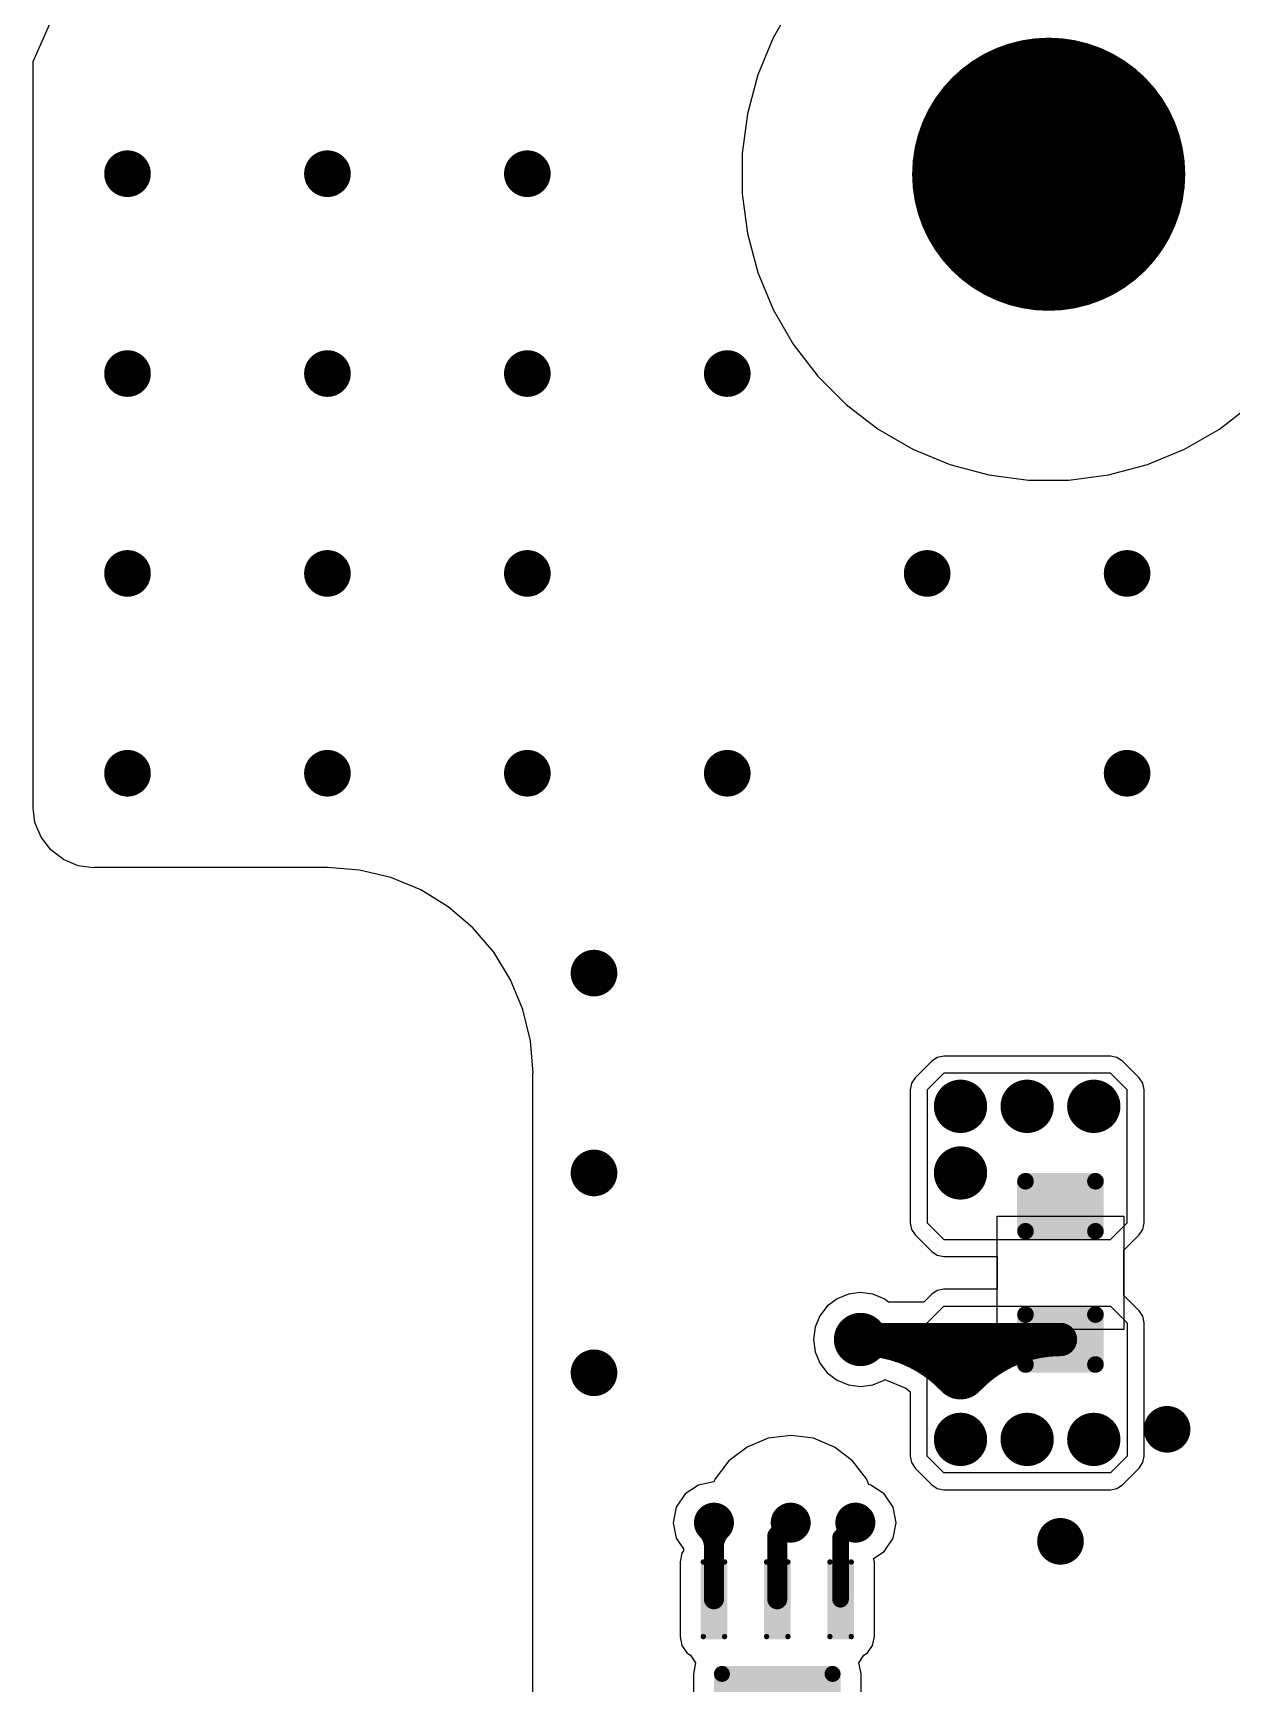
# Model space of a CAD drawing. Header units: millimetres. Extents: x 201 to 305, y 187 to 304.
# Drawn here: x 207.58 to 225.57, y 249.34 to 274.11 of the extents above; entities that cross this region are included whole.
import ezdxf

# ---------------------------------------------------------------- set-up
doc = ezdxf.new("R2010")
doc.units = ezdxf.units.MM
doc.layers.add('TopLayer', color=1, linetype='Continuous')

# ---------------------------------------------------------------- blocks, each defined once
blk = doc.blocks.new('L_2012_61')
at = {"layer": 'TopLayer'}
for p, q in [((-0.85, -0.95), (-0.85, 0.95)), ((-0.85, 0.95), (0.85, 0.95)), ((0.85, 0.95), (0.85, -0.95)), ((0.85, -0.95), (-0.85, -0.95))]:
    blk.add_line(p, q, dxfattribs=at)
at = {"layer": 'TopLayer', "const_width": 0.125}
for points in [[(-1.438, 0.525, 1), (-1.313, 0.525, 1)], [(-0.687, 0.525, 1), (-0.563, 0.525, 1)], [(0.563, 0.525, 1), (0.688, 0.525, 1)], [(1.313, 0.525, 1), (1.438, 0.525, 1)], [(-1.438, -0.525, 1), (-1.313, -0.525, 1)], [(-0.687, -0.525, 1), (-0.563, -0.525, 1)], [(0.563, -0.525, 1), (0.688, -0.525, 1)], [(1.313, -0.525, 1), (1.438, -0.525, 1)]]:
    blk.add_lwpolyline(points, format="xyb", close=True, dxfattribs=at)
at = {"layer": 'TopLayer'}
for points in [[(-1.5, -0.525), (-0.5, -0.525), (-1.5, 0.525), (-0.5, 0.525)], [(-1.375, -0.65), (-0.625, -0.65), (-1.375, 0.65), (-0.625, 0.65)], [(0.5, -0.525), (1.5, -0.525), (0.5, 0.525), (1.5, 0.525)], [(0.625, -0.65), (1.375, -0.65), (0.625, 0.65), (1.375, 0.65)]]:
    blk.add_solid(points, dxfattribs=at)
blk = doc.blocks.new('TP_SMD_113')
at = {"layer": 'TopLayer', "const_width": 0.4}
blk.add_lwpolyline([(-0.2, 0, 1), (0.2, 0, 1)], format="xyb", close=True, dxfattribs=at)
blk = doc.blocks.new('WSON_6_143')
at = {"layer": 'TopLayer'}
for points, const_width in [([(-1.13, 2.16, 1), (-1.09, 2.16, 1)], 0.04), ([(-0.81, 2.16, 1), (-0.77, 2.16, 1)], 0.04), ([(-0.18, 2.16, 1), (-0.14, 2.16, 1)], 0.04), ([(0.14, 2.16, 1), (0.18, 2.16, 1)], 0.04), ([(0.77, 2.16, 1), (0.81, 2.16, 1)], 0.04), ([(1.09, 2.16, 1), (1.13, 2.16, 1)], 0.04), ([(-1.13, 1.04, 1), (-1.09, 1.04, 1)], 0.04), ([(-0.81, 1.04, 1), (-0.77, 1.04, 1)], 0.04), ([(-0.18, 1.04, 1), (-0.14, 1.04, 1)], 0.04), ([(0.14, 1.04, 1), (0.18, 1.04, 1)], 0.04), ([(0.77, 1.04, 1), (0.81, 1.04, 1)], 0.04), ([(1.09, 1.04, 1), (1.13, 1.04, 1)], 0.04), ([(-0.89, 0.48, 1), (-0.77, 0.48, 1)], 0.12), ([(0.77, 0.48, 1), (0.89, 0.48, 1)], 0.12), ([(-0.89, -0.48, 1), (-0.77, -0.48, 1)], 0.12), ([(0.77, -0.48, 1), (0.89, -0.48, 1)], 0.12), ([(-1.13, -1.04, 1), (-1.09, -1.04, 1)], 0.04), ([(-0.81, -1.04, 1), (-0.77, -1.04, 1)], 0.04), ([(-0.18, -1.04, 1), (-0.14, -1.04, 1)], 0.04), ([(0.14, -1.04, 1), (0.18, -1.04, 1)], 0.04), ([(0.77, -1.04, 1), (0.81, -1.04, 1)], 0.04), ([(1.09, -1.04, 1), (1.13, -1.04, 1)], 0.04), ([(-1.13, -2.16, 1), (-1.09, -2.16, 1)], 0.04), ([(-0.81, -2.16, 1), (-0.77, -2.16, 1)], 0.04), ([(-0.18, -2.16, 1), (-0.14, -2.16, 1)], 0.04), ([(0.14, -2.16, 1), (0.18, -2.16, 1)], 0.04), ([(0.77, -2.16, 1), (0.81, -2.16, 1)], 0.04), ([(1.09, -2.16, 1), (1.13, -2.16, 1)], 0.04)]:
    blk.add_lwpolyline(points, format="xyb", close=True, dxfattribs=dict(at, const_width=const_width))
for points in [[(-1.15, 1.04), (-0.75, 1.04), (-1.15, 2.16), (-0.75, 2.16)], [(-1.11, 1), (-0.79, 1), (-1.11, 2.2), (-0.79, 2.2)], [(-0.2, 1.04), (0.2, 1.04), (-0.2, 2.16), (0.2, 2.16)], [(-0.16, 1), (0.16, 1), (-0.16, 2.2), (0.16, 2.2)], [(0.75, 1.04), (1.15, 1.04), (0.75, 2.16), (1.15, 2.16)], [(0.79, 1), (1.11, 1), (0.79, 2.2), (1.11, 2.2)], [(-0.83, -0.6), (0.83, -0.6), (-0.83, 0.6), (0.83, 0.6)], [(-0.95, -0.48), (0.95, -0.48), (-0.95, 0.48), (0.95, 0.48)], [(-1.15, -2.16), (-0.75, -2.16), (-1.15, -1.04), (-0.75, -1.04)], [(-1.11, -2.2), (-0.79, -2.2), (-1.11, -1), (-0.79, -1)], [(-0.2, -2.16), (0.2, -2.16), (-0.2, -1.04), (0.2, -1.04)], [(-0.16, -2.2), (0.16, -2.2), (-0.16, -1), (0.16, -1)], [(0.75, -2.16), (1.15, -2.16), (0.75, -1.04), (1.15, -1.04)], [(0.79, -2.2), (1.11, -2.2), (0.79, -1), (1.11, -1)]]:
    blk.add_solid(points, dxfattribs=at)
blk = doc.blocks.new('SMTSOB_M3_2_BOT_B_161')
at = {"layer": 'TopLayer', "const_width": 2.05}
blk.add_lwpolyline([(-1.025, 0.008, 1), (1.025, 0.008, 1)], format="xyb", close=True, dxfattribs=at)

msp = doc.modelspace()

# ---------------------------------------------------------------- linework, layer by layer
at = {"layer": 'TopLayer'}
for p, q in [((207.584, 273.683), (208.3, 275.31)), ((218.99, 274.561), (218.689, 274.039)), ((218.689, 274.039), (218.458, 273.482)), ((207.584, 262.5), (207.584, 273.683)), ((218.458, 273.482), (218.302, 272.899)), ((218.302, 272.899), (218.223, 272.301)), ((218.223, 272.301), (218.223, 271.698)), ((218.223, 271.698), (218.302, 271.101)), ((218.302, 271.101), (218.458, 270.518)), ((218.458, 270.518), (218.689, 269.961)), ((218.689, 269.961), (218.99, 269.439)), ((218.99, 269.439), (219.357, 268.96)), ((219.357, 268.96), (219.784, 268.534)), ((219.784, 268.534), (220.262, 268.167)), ((225.384, 268.167), (225.863, 268.534)), ((220.262, 268.167), (220.784, 267.866)), ((224.862, 267.866), (225.384, 268.167)), ((220.784, 267.866), (221.341, 267.635)), ((224.305, 267.635), (224.862, 267.866)), ((221.341, 267.635), (221.924, 267.479)), ((223.722, 267.479), (224.305, 267.635)), ((221.924, 267.479), (222.522, 267.4)), ((222.522, 267.4), (223.125, 267.4)), ((223.125, 267.4), (223.722, 267.479)), ((207.582, 262.483), (207.584, 262.5)), ((207.611, 262.262), (207.582, 262.483)), ((207.703, 262.04), (207.611, 262.262)), ((207.849, 261.849), (207.703, 262.04)), ((208.04, 261.703), (207.849, 261.849)), ((208.262, 261.611), (208.04, 261.703)), ((208.483, 261.582), (208.262, 261.611)), ((208.5, 261.584), (208.483, 261.582)), ((212, 261.584), (208.5, 261.584)), ((212.483, 261.547), (212, 261.585)), ((212, 261.585), (212, 261.584)), ((212, 261.584), (212, 261.584)), ((212.953, 261.434), (212.483, 261.547)), ((213.4, 261.248), (212.953, 261.434)), ((213.813, 260.995), (213.4, 261.248)), ((214.181, 260.681), (213.813, 260.995)), ((214.495, 260.313), (214.181, 260.681)), ((214.748, 259.9), (214.495, 260.313)), ((214.934, 259.453), (214.748, 259.9)), ((215.047, 258.983), (214.934, 259.453)), ((215.085, 258.5), (215.047, 258.983)), ((221.07, 258.68), (220.82, 258.43)), ((221.152, 258.735), (221.07, 258.68)), ((221.25, 258.755), (221.152, 258.735)), ((223.75, 258.755), (221.25, 258.755)), ((223.848, 258.735), (223.75, 258.755)), ((223.93, 258.68), (223.848, 258.735)), ((224.18, 258.43), (223.93, 258.68)), ((215.084, 247.501), (215.084, 258.5)), ((215.084, 258.5), (215.085, 258.5)), ((220.765, 258.348), (220.745, 258.25)), ((220.82, 258.43), (220.765, 258.348)), ((221.25, 258.5), (221, 258.25)), ((223.75, 258.5), (221.25, 258.5)), ((224, 258.25), (223.75, 258.5)), ((224.235, 258.348), (224.18, 258.43)), ((224.255, 258.25), (224.235, 258.348)), ((220.745, 258.25), (220.745, 256.25)), ((221, 258.25), (221, 256.25)), ((224, 256.25), (224, 258.25)), ((224.255, 256.25), (224.255, 258.25)), ((220.745, 256.25), (220.765, 256.152)), ((220.765, 256.152), (220.82, 256.07)), ((221, 256.25), (221.25, 256)), ((223.75, 256), (224, 256.25)), ((224.18, 256.07), (224.235, 256.152)), ((224.235, 256.152), (224.255, 256.25)), ((220.82, 256.07), (221.07, 255.82)), ((221.25, 256), (223.75, 256)), ((223.95, 255.84), (224.18, 256.07)), ((221.07, 255.82), (221.152, 255.765)), ((221.152, 255.765), (221.25, 255.745)), ((221.25, 255.745), (222.05, 255.745)), ((222.05, 255.745), (222.05, 255.255)), ((223.95, 255.16), (223.95, 255.84)), ((219.817, 255.182), (219.647, 255.111)), ((220, 255.206), (219.817, 255.182)), ((220.183, 255.182), (220, 255.206)), ((220.353, 255.111), (220.183, 255.182)), ((221.07, 255.18), (220.95, 255.061)), ((221.152, 255.235), (221.07, 255.18)), ((221.25, 255.255), (221.152, 255.235)), ((222.05, 255.255), (221.25, 255.255)), ((224.18, 254.93), (223.95, 255.16)), ((219.501, 254.999), (219.389, 254.853)), ((219.647, 255.111), (219.501, 254.999)), ((220.419, 255.061), (220.353, 255.111)), ((220.95, 255.061), (220.419, 255.061)), ((221, 254.75), (221.25, 255)), ((221.25, 255), (223.75, 255)), ((223.75, 255), (224, 254.75)), ((224.235, 254.848), (224.18, 254.93)), ((219.318, 254.683), (219.294, 254.5)), ((219.389, 254.853), (219.318, 254.683)), ((221, 252.75), (221, 254.75)), ((224, 254.75), (224, 252.75)), ((224.255, 254.75), (224.235, 254.848)), ((224.255, 252.75), (224.255, 254.75)), ((219.294, 254.5), (219.318, 254.317)), ((219.318, 254.317), (219.389, 254.147)), ((219.389, 254.147), (219.501, 254.001)), ((219.501, 254.001), (219.647, 253.889)), ((219.647, 253.889), (219.817, 253.818)), ((220.183, 253.818), (220.353, 253.889)), ((220.353, 253.889), (220.364, 253.897)), ((220.364, 253.897), (220.677, 253.767)), ((219.817, 253.818), (220, 253.794)), ((220, 253.794), (220.183, 253.818)), ((220.677, 253.767), (220.745, 253.715)), ((220.745, 253.715), (220.745, 252.75)), ((218.613, 253.017), (218.297, 252.886)), ((218.952, 253.061), (218.613, 253.017)), ((219.292, 253.017), (218.952, 253.061)), ((219.608, 252.886), (219.292, 253.017)), ((218.025, 252.677), (217.817, 252.406)), ((218.297, 252.886), (218.025, 252.677)), ((219.879, 252.677), (219.608, 252.886)), ((220.088, 252.406), (219.879, 252.677)), ((220.745, 252.75), (220.765, 252.652)), ((220.765, 252.652), (220.82, 252.57)), ((221.25, 252.5), (221, 252.75)), ((224, 252.75), (223.75, 252.5)), ((224.18, 252.57), (224.235, 252.652)), ((224.235, 252.652), (224.255, 252.75)), ((217.817, 252.406), (217.798, 252.361)), ((220.122, 252.322), (220.088, 252.406)), ((220.82, 252.57), (221.07, 252.32)), ((223.75, 252.5), (221.25, 252.5)), ((223.93, 252.32), (224.18, 252.57)), ((217.367, 252.183), (217.235, 251.984)), ((217.566, 252.315), (217.367, 252.183)), ((217.798, 252.361), (217.566, 252.315)), ((220.156, 252.315), (220.122, 252.322)), ((220.355, 252.183), (220.156, 252.315)), ((220.487, 251.984), (220.355, 252.183)), ((221.07, 252.32), (221.152, 252.265)), ((221.152, 252.265), (221.25, 252.245)), ((221.25, 252.245), (223.75, 252.245)), ((223.75, 252.245), (223.848, 252.265)), ((223.848, 252.265), (223.93, 252.32)), ((217.235, 251.984), (217.188, 251.75)), ((220.534, 251.75), (220.487, 251.984)), ((217.188, 251.75), (217.235, 251.516)), ((220.487, 251.516), (220.534, 251.75)), ((217.235, 251.516), (217.341, 251.357)), ((220.355, 251.317), (220.487, 251.516)), ((217.32, 251.293), (217.293, 251.16)), ((217.293, 251.16), (217.293, 250.04)), ((217.341, 251.325), (217.32, 251.293)), ((217.341, 251.357), (217.341, 251.325)), ((220.196, 251.212), (220.355, 251.317)), ((220.207, 251.16), (220.196, 251.212)), ((220.207, 250.04), (220.207, 251.16)), ((217.293, 250.04), (217.32, 249.907)), ((220.18, 249.907), (220.207, 250.04)), ((217.32, 249.907), (217.395, 249.795)), ((217.395, 249.795), (217.449, 249.759)), ((217.449, 249.759), (217.524, 249.644)), ((219.976, 249.644), (220.051, 249.759)), ((220.051, 249.759), (220.105, 249.795)), ((220.105, 249.795), (220.18, 249.907)), ((217.524, 249.644), (217.492, 249.48)), ((217.492, 249.48), (217.492, 248.52)), ((220.008, 249.48), (219.976, 249.644)), ((220.008, 248.52), (220.008, 249.48))]:
    msp.add_line(p, q, dxfattribs=at)
for points, const_width in [([(208.825, 272, 1), (209.175, 272, 1)], 0.35), ([(211.825, 272, 1), (212.175, 272, 1)], 0.35), ([(214.825, 272, 1), (215.175, 272, 1)], 0.35), ([(208.825, 269, 1), (209.175, 269, 1)], 0.35), ([(211.825, 269, 1), (212.175, 269, 1)], 0.35), ([(214.825, 269, 1), (215.175, 269, 1)], 0.35), ([(217.825, 269, 1), (218.175, 269, 1)], 0.35), ([(208.825, 266, 1), (209.175, 266, 1)], 0.35), ([(211.825, 266, 1), (212.175, 266, 1)], 0.35), ([(214.825, 266, 1), (215.175, 266, 1)], 0.35), ([(220.825, 266, 1), (221.175, 266, 1)], 0.35), ([(223.825, 266, 1), (224.175, 266, 1)], 0.35), ([(208.825, 263, 1), (209.175, 263, 1)], 0.35), ([(211.825, 263, 1), (212.175, 263, 1)], 0.35), ([(214.825, 263, 1), (215.175, 263, 1)], 0.35), ([(217.825, 263, 1), (218.175, 263, 1)], 0.35), ([(223.825, 263, 1), (224.175, 263, 1)], 0.35), ([(215.825, 260, 1), (216.175, 260, 1)], 0.35), ([(221.3, 258, 1), (221.7, 258, 1)], 0.4), ([(222.3, 258, 1), (222.7, 258, 1)], 0.4), ([(223.3, 258, 1), (223.7, 258, 1)], 0.4), ([(215.825, 257, 1), (216.175, 257, 1)], 0.35), ([(221.3, 257, 1), (221.7, 257, 1)], 0.4), ([(219.875, 254.5, 1), (220.125, 254.5, 1)], 0.25), ([(219.875, 254.5, 1), (220.125, 254.5, 1)], 0.25), ([(221.029, 254.5, 1), (221.279, 254.5, 1)], 0.25), ([(221.721, 254.5, 1), (221.971, 254.5, 1)], 0.25), ([(222.875, 254.5, 1), (223.125, 254.5, 1)], 0.25), ([(222.875, 254.5, 1), (223.125, 254.5, 1)], 0.25), ([(221.12, 254.239, 1), (221.37, 254.239, 1)], 0.25), ([(221.3, 254, 1), (221.7, 254, 1)], 0.4), ([(221.63, 254.239, 1), (221.88, 254.239, 1)], 0.25), ([(215.825, 254, 1), (216.175, 254, 1)], 0.35), ([(221.266, 253.897, 1), (221.516, 253.897, 1)], 0.25), ([(221.484, 253.897, 1), (221.734, 253.897, 1)], 0.25), ([(221.3, 253, 1), (221.7, 253, 1)], 0.4), ([(222.3, 253, 1), (222.7, 253, 1)], 0.4), ([(223.3, 253, 1), (223.7, 253, 1)], 0.4), ([(224.425, 253.152, 1), (224.775, 253.152, 1)], 0.35), ([(217.65, 251.75, 1), (217.95, 251.75, 1)], 0.3), ([(217.725, 251.75, 1), (217.875, 251.75, 1)], 0.15), ([(218.802, 251.75, 1), (219.102, 251.75, 1)], 0.3), ([(218.877, 251.75, 1), (219.027, 251.75, 1)], 0.15), ([(219.772, 251.75, 1), (220.072, 251.75, 1)], 0.3), ([(217.619, 251.644, 1), (217.769, 251.644, 1)], 0.15), ([(217.831, 251.644, 1), (217.981, 251.644, 1)], 0.15), ([(218.675, 251.548, 1), (218.825, 251.548, 1)], 0.15), ([(218.675, 251.548, 1), (218.825, 251.548, 1)], 0.15), ([(219.638, 251.528, 1), (219.762, 251.528, 1)], 0.125), ([(219.638, 251.528, 1), (219.762, 251.528, 1)], 0.125), ([(219.86, 251.75, 1), (219.985, 251.75, 1)], 0.125), ([(222.825, 251.47, 1), (223.175, 251.47, 1)], 0.35), ([(217.725, 251.388, 1), (217.875, 251.388, 1)], 0.15), ([(217.725, 251.388, 1), (217.875, 251.388, 1)], 0.15), ([(217.725, 250.6, 1), (217.875, 250.6, 1)], 0.15), ([(218.675, 250.6, 1), (218.825, 250.6, 1)], 0.15), ([(219.638, 250.6, 1), (219.762, 250.6, 1)], 0.125)]:
    msp.add_lwpolyline(points, format="xyb", close=True, dxfattribs=dict(at, const_width=const_width))
for points, const_width in [([(220, 254.5), (223, 254.5)], 0.5), ([(217.8, 250.6), (217.8, 251.75)], 0.3), ([(218.75, 251.548), (218.952, 251.75)], 0.3), ([(218.75, 250.6), (218.75, 251.548)], 0.3), ([(219.7, 251.528), (219.922, 251.75)], 0.25), ([(219.7, 250.6), (219.7, 251.528)], 0.25)]:
    msp.add_lwpolyline(points, dxfattribs=dict(at, const_width=const_width))
for points, const_width in [([(220, 254.5, -0.207359), (221.391, 253.897)], 0.5), ([(221.154, 254.5, -0.207359), (221.755, 254.239)], 0.5), ([(221.245, 254.239, -0.207359), (221.846, 254.5)], 0.5), ([(221.609, 253.897, -0.207359), (223, 254.5)], 0.5), ([(217.694, 251.644, -0.198912), (217.8, 251.388)], 0.3), ([(217.8, 251.388, -0.198912), (217.906, 251.644)], 0.3)]:
    msp.add_lwpolyline(points, format="xyb", dxfattribs=dict(at, const_width=const_width))

# ---------------------------------------------------------------- block references
for name, p, rotation in [('SMTSOB_M3_2_BOT_B_161', (222.823, 272), 180), ('L_2012_61', (223, 255.5), 270), ('TP_SMD_113', (220, 254.5), 360), ('WSON_6_143', (218.75, 249), 180)]:
    msp.add_blockref(name, p, dxfattribs=dict(rotation=rotation))

doc.saveas('drawing.dxf')
